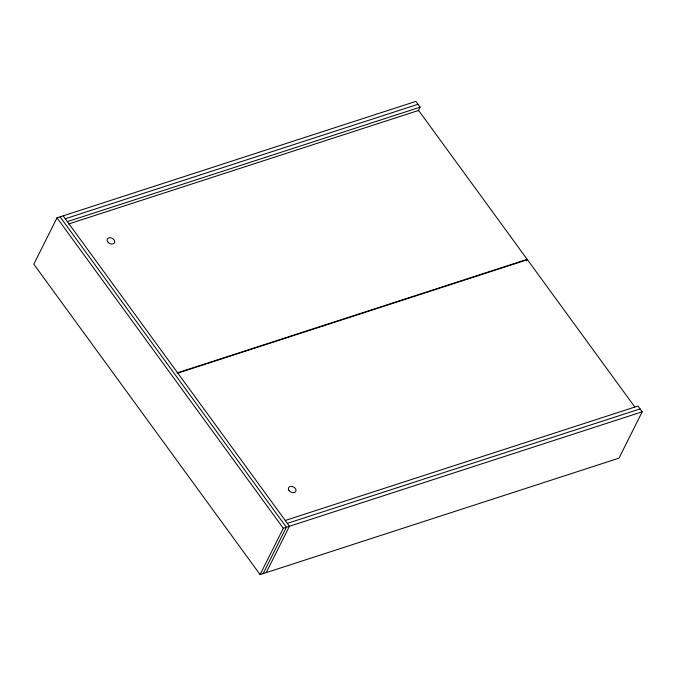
<?xml version="1.0" encoding="UTF-8"?>
<svg xmlns="http://www.w3.org/2000/svg" width="676" height="676" viewBox="0 0 676 676"><rect width="100%" height="100%" fill="white"/><g stroke="black" fill="none" stroke-linecap="round" stroke-linejoin="round"><path stroke-width="1.01" d="M418.267 110.881L420.117 107.171L415.909 101.392L57.012 217.841L33.8 264.198L260.091 574.608L618.988 458.159L642.2 411.802L637.983 406.022L285.238 520.478M260.091 574.608L283.303 528.252L642.2 411.802M263.167 573.611L286.379 527.255L60.088 216.844M266.234 572.614L289.446 526.258L63.155 215.847M526.359 260.995L527.179 259.356L418.605 110.425L68.563 224.001M65.259 218.737L418.013 104.281M67.372 221.627L420.117 107.171M177.129 372.932L527.179 259.356M177.374 373.262L527.415 259.685L634.747 406.918M287.342 523.368L640.096 408.912M57.012 217.841L283.303 528.252M289.007 490.506A4.039 2.881 26.6 0 0 295.632 491.646A4.039 2.881 26.6 0 0 291.99 486.458A4.039 2.881 26.6 0 0 289.007 490.506M107.729 241.847A4.039 2.881 26.6 0 0 114.362 242.988A4.039 2.881 26.6 0 0 110.712 237.8A4.039 2.881 26.6 0 0 107.729 241.847"/></g></svg>
